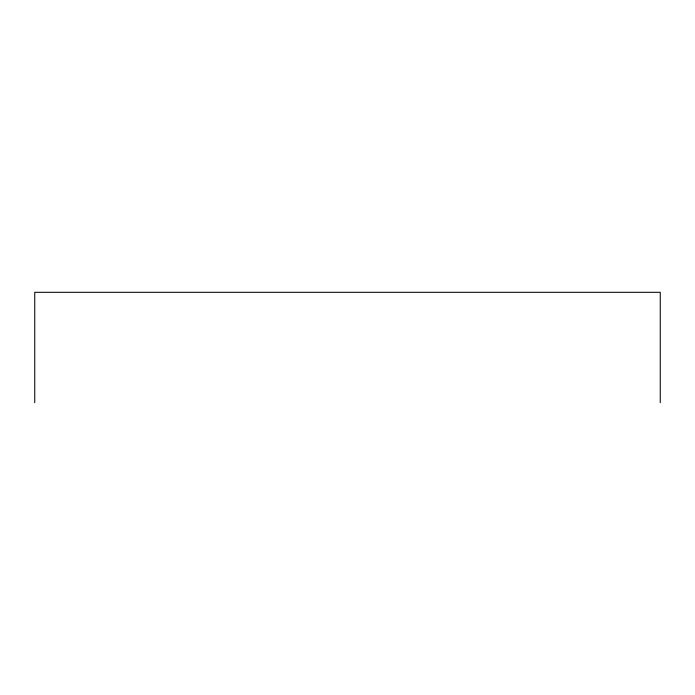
<?xml version="1.0" encoding="UTF-8"?>
<svg xmlns="http://www.w3.org/2000/svg" width="695" height="695" viewBox="0 0 695 695"><rect width="100%" height="100%" fill="white"/><g stroke="black" fill="none" stroke-linecap="round" stroke-linejoin="round"><path stroke-width="1.04" d="M660.25 402.692L660.25 292.308L34.75 292.308L34.75 402.692"/></g></svg>
